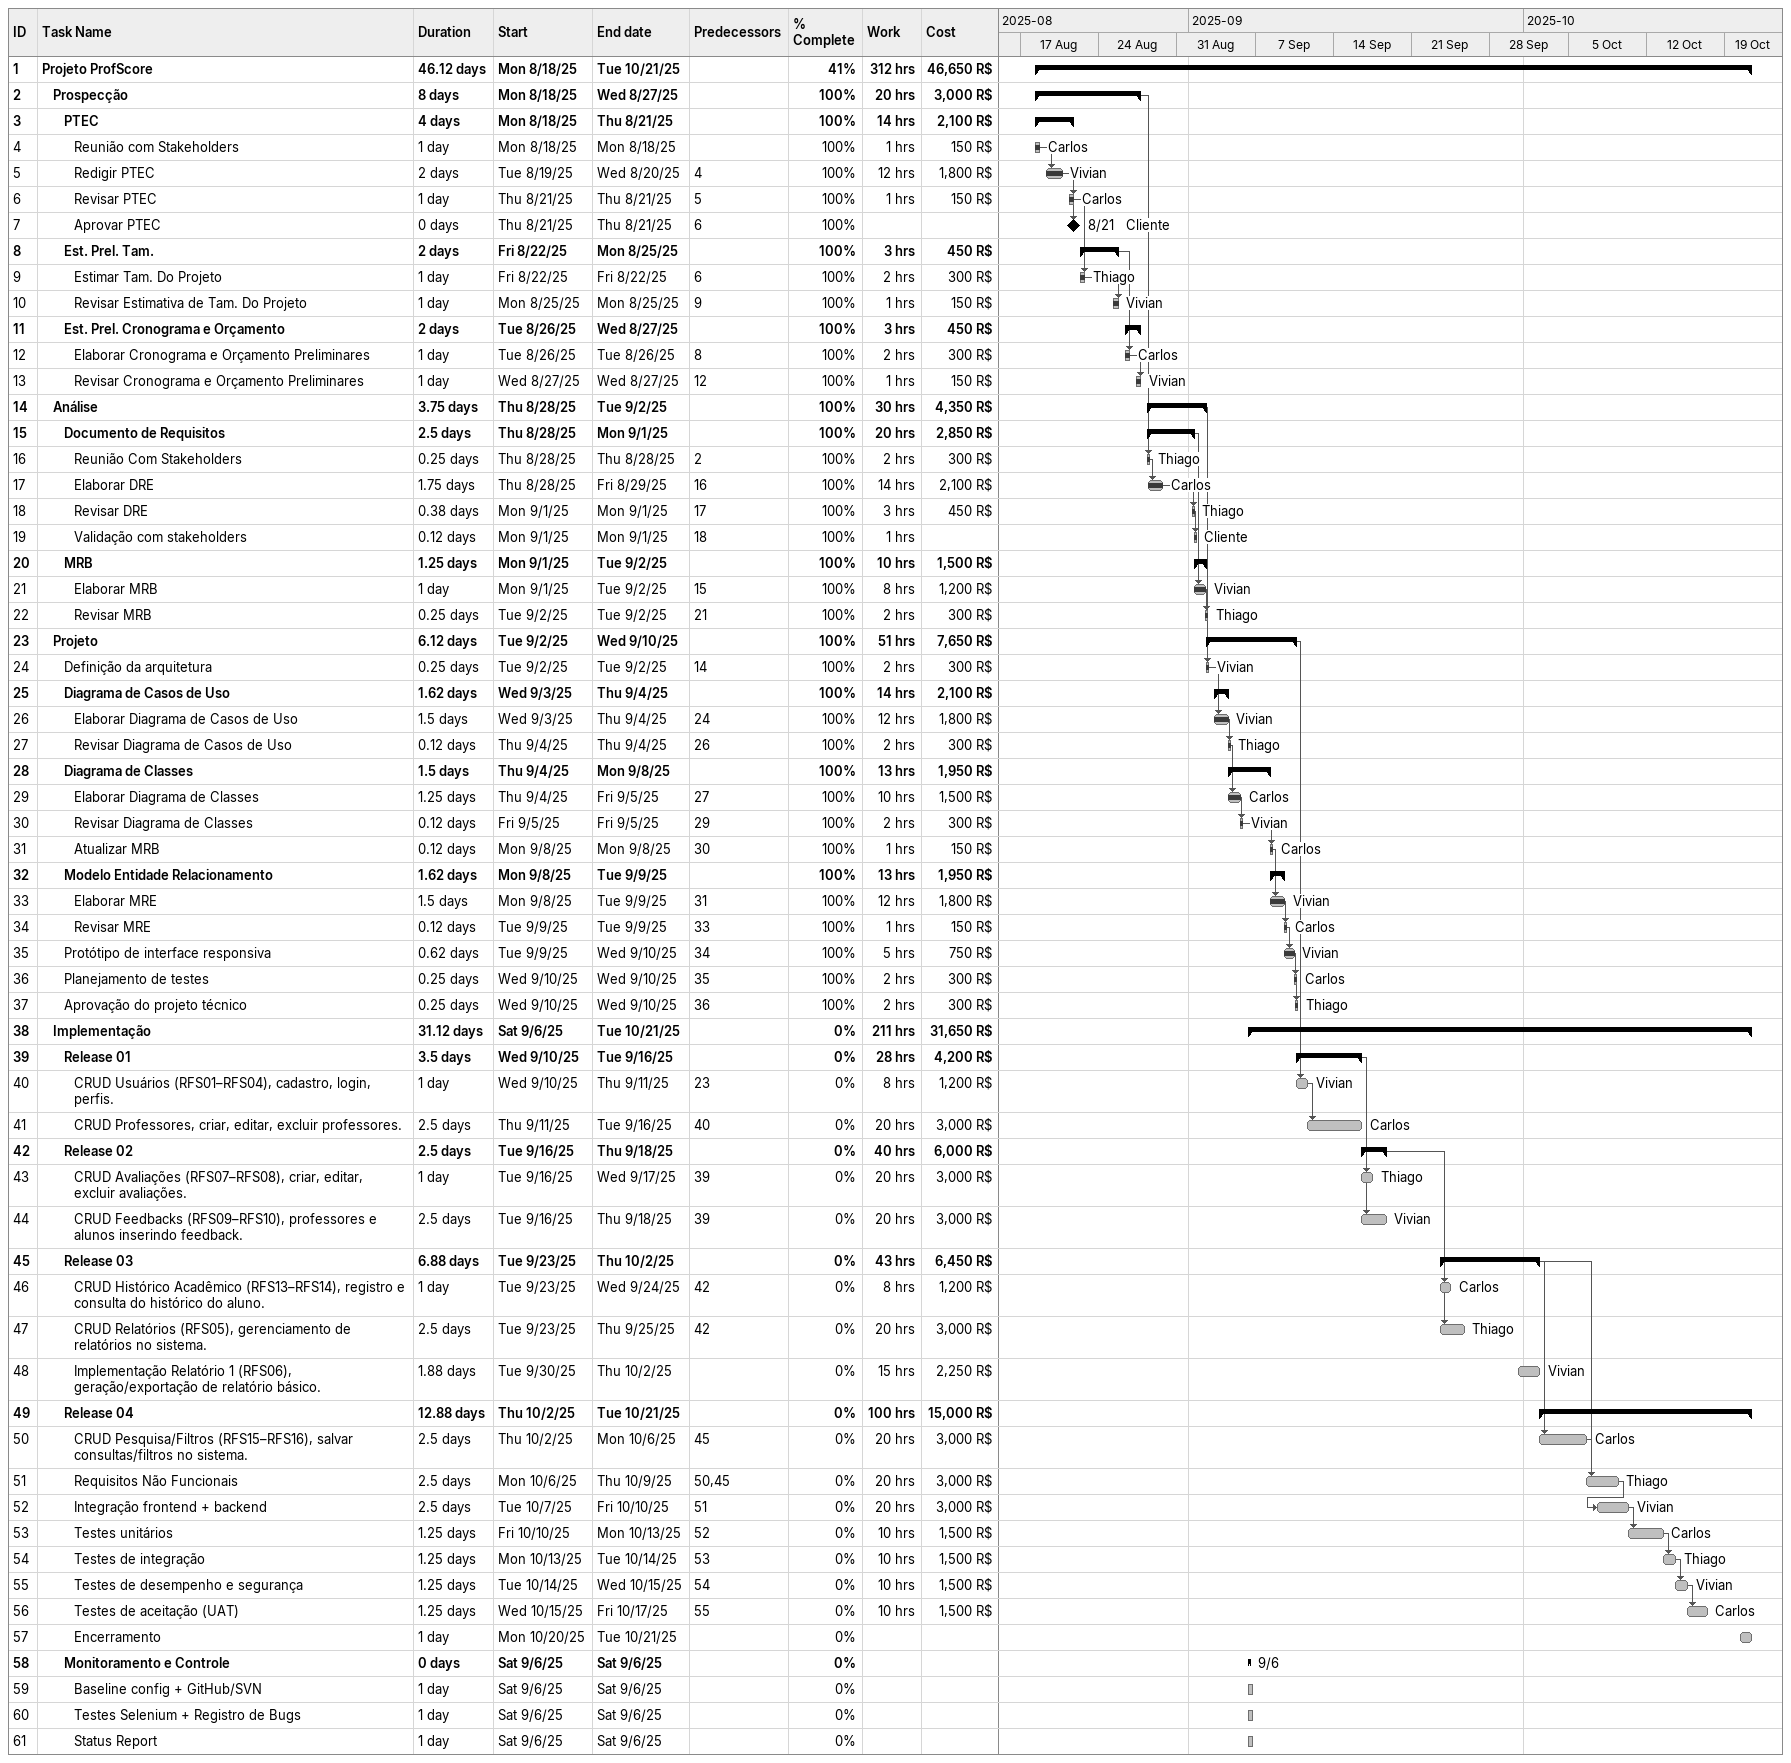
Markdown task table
| ID | Level | Task | Duration | Start | Finish | Predecessors | Resources | % complete | Work (h) | Cost (R$) |
|---|---|---|---|---|---|---|---|---|---|---|
| 1 | 1 | **Projeto ProfScore** | 46.12d | 2025-08-18 | 2025-10-21 |  |  | 41 | 312 | 46650 |
| 2 | 2 | **Prospecção** | 8d | 2025-08-18 | 2025-08-27 |  |  | 100 | 20 | 3000 |
| 3 | 3 | **PTEC** | 4d | 2025-08-18 | 2025-08-21 |  |  | 100 | 14 | 2100 |
| 4 | 4 | Reunião com Stakeholders | 1d | 2025-08-18 | 2025-08-18 |  | Carlos | 100 | 1 | 150 |
| 5 | 4 | Redigir PTEC | 2d | 2025-08-19 | 2025-08-20 | 4 | Vivian | 100 | 12 | 1800 |
| 6 | 4 | Revisar PTEC | 1d | 2025-08-21 | 2025-08-21 | 5 | Carlos | 100 | 1 | 150 |
| 7 | 4 | Aprovar PTEC | 0d | 2025-08-21 | 2025-08-21 | 6 | Cliente | 100 |  |  |
| 8 | 3 | **Est. Prel. Tam.** | 2d | 2025-08-22 | 2025-08-25 |  |  | 100 | 3 | 450 |
| 9 | 4 | Estimar Tam. Do Projeto | 1d | 2025-08-22 | 2025-08-22 | 6 | Thiago | 100 | 2 | 300 |
| 10 | 4 | Revisar Estimativa de Tam. Do Projeto | 1d | 2025-08-25 | 2025-08-25 | 9 | Vivian | 100 | 1 | 150 |
| 11 | 3 | **Est. Prel. Cronograma e Orçamento** | 2d | 2025-08-26 | 2025-08-27 |  |  | 100 | 3 | 450 |
| 12 | 4 | Elaborar Cronograma e Orçamento Preliminares | 1d | 2025-08-26 | 2025-08-26 | 8 | Carlos | 100 | 2 | 300 |
| 13 | 4 | Revisar Cronograma e Orçamento Preliminares | 1d | 2025-08-27 | 2025-08-27 | 12 | Vivian | 100 | 1 | 150 |
| 14 | 2 | **Análise** | 3.75d | 2025-08-28 | 2025-09-02 |  |  | 100 | 30 | 4350 |
| 15 | 3 | **Documento de Requisitos** | 2.5d | 2025-08-28 | 2025-09-01 |  |  | 100 | 20 | 2850 |
| 16 | 4 | Reunião Com Stakeholders | 0.25d | 2025-08-28 | 2025-08-28 | 2 | Thiago | 100 | 2 | 300 |
| 17 | 4 | Elaborar DRE | 1.75d | 2025-08-28 | 2025-08-29 | 16 | Carlos | 100 | 14 | 2100 |
| 18 | 4 | Revisar DRE | 0.38d | 2025-09-01 | 2025-09-01 | 17 | Thiago | 100 | 3 | 450 |
| 19 | 4 | Validação com stakeholders | 0.12d | 2025-09-01 | 2025-09-01 | 18 | Cliente | 100 | 1 |  |
| 20 | 3 | **MRB** | 1.25d | 2025-09-01 | 2025-09-02 |  |  | 100 | 10 | 1500 |
| 21 | 4 | Elaborar MRB | 1d | 2025-09-01 | 2025-09-02 | 15 | Vivian | 100 | 8 | 1200 |
| 22 | 4 | Revisar MRB | 0.25d | 2025-09-02 | 2025-09-02 | 21 | Thiago | 100 | 2 | 300 |
| 23 | 2 | **Projeto** | 6.12d | 2025-09-02 | 2025-09-10 |  |  | 100 | 51 | 7650 |
| 24 | 3 | Definição da arquitetura | 0.25d | 2025-09-02 | 2025-09-02 | 14 | Vivian | 100 | 2 | 300 |
| 25 | 3 | **Diagrama de Casos de Uso** | 1.62d | 2025-09-03 | 2025-09-04 |  |  | 100 | 14 | 2100 |
| 26 | 4 | Elaborar Diagrama de Casos de Uso | 1.5d | 2025-09-03 | 2025-09-04 | 24 | Vivian | 100 | 12 | 1800 |
| 27 | 4 | Revisar Diagrama de Casos de Uso | 0.12d | 2025-09-04 | 2025-09-04 | 26 | Thiago | 100 | 2 | 300 |
| 28 | 3 | **Diagrama de Classes** | 1.5d | 2025-09-04 | 2025-09-08 |  |  | 100 | 13 | 1950 |
| 29 | 4 | Elaborar Diagrama de Classes | 1.25d | 2025-09-04 | 2025-09-05 | 27 | Carlos | 100 | 10 | 1500 |
| 30 | 4 | Revisar Diagrama de Classes | 0.12d | 2025-09-05 | 2025-09-05 | 29 | Vivian | 100 | 2 | 300 |
| 31 | 4 | Atualizar MRB | 0.12d | 2025-09-08 | 2025-09-08 | 30 | Carlos | 100 | 1 | 150 |
| 32 | 3 | **Modelo Entidade Relacionamento** | 1.62d | 2025-09-08 | 2025-09-09 |  |  | 100 | 13 | 1950 |
| 33 | 4 | Elaborar MRE | 1.5d | 2025-09-08 | 2025-09-09 | 31 | Vivian | 100 | 12 | 1800 |
| 34 | 4 | Revisar MRE | 0.12d | 2025-09-09 | 2025-09-09 | 33 | Carlos | 100 | 1 | 150 |
| 35 | 3 | Protótipo de interface responsiva | 0.62d | 2025-09-09 | 2025-09-10 | 34 | Vivian | 100 | 5 | 750 |
| 36 | 3 | Planejamento de testes | 0.25d | 2025-09-10 | 2025-09-10 | 35 | Carlos | 100 | 2 | 300 |
| 37 | 3 | Aprovação do projeto técnico | 0.25d | 2025-09-10 | 2025-09-10 | 36 | Thiago | 100 | 2 | 300 |
| 38 | 2 | **Implementação** | 31.12d | 2025-09-06 | 2025-10-21 |  |  | 0 | 211 | 31650 |
| 39 | 3 | **Release 01** | 3.5d | 2025-09-10 | 2025-09-16 |  |  | 0 | 28 | 4200 |
| 40 | 4 | CRUD Usuários (RFS01–RFS04), cadastro, login, perfis. | 1d | 2025-09-10 | 2025-09-11 | 23 | Vivian | 0 | 8 | 1200 |
| 41 | 4 | CRUD Professores, criar, editar, excluir professores. | 2.5d | 2025-09-11 | 2025-09-16 | 40 | Carlos | 0 | 20 | 3000 |
| 42 | 3 | **Release 02** | 2.5d | 2025-09-16 | 2025-09-18 |  |  | 0 | 40 | 6000 |
| 43 | 4 | CRUD Avaliações (RFS07–RFS08), criar, editar, excluir avaliações. | 1d | 2025-09-16 | 2025-09-17 | 39 | Thiago | 0 | 20 | 3000 |
| 44 | 4 | CRUD Feedbacks (RFS09–RFS10), professores e alunos inserindo feedback. | 2.5d | 2025-09-16 | 2025-09-18 | 39 | Vivian | 0 | 20 | 3000 |
| 45 | 3 | **Release 03** | 6.88d | 2025-09-23 | 2025-10-02 |  |  | 0 | 43 | 6450 |
| 46 | 4 | CRUD Histórico Acadêmico (RFS13–RFS14), registro e consulta do histórico do aluno. | 1d | 2025-09-23 | 2025-09-24 | 42 | Carlos | 0 | 8 | 1200 |
| 47 | 4 | CRUD Relatórios (RFS05), gerenciamento de relatórios no sistema. | 2.5d | 2025-09-23 | 2025-09-25 | 42 | Thiago | 0 | 20 | 3000 |
| 48 | 4 | Implementação Relatório 1 (RFS06), geração/exportação de relatório básico. | 1.88d | 2025-09-30 | 2025-10-02 |  | Vivian | 0 | 15 | 2250 |
| 49 | 3 | **Release 04** | 12.88d | 2025-10-02 | 2025-10-21 |  |  | 0 | 100 | 15000 |
| 50 | 4 | CRUD Pesquisa/Filtros (RFS15–RFS16), salvar consultas/filtros no sistema. | 2.5d | 2025-10-02 | 2025-10-06 | 45 | Carlos | 0 | 20 | 3000 |
| 51 | 4 | Requisitos Não Funcionais | 2.5d | 2025-10-06 | 2025-10-09 | 50, 45 | Thiago | 0 | 20 | 3000 |
| 52 | 4 | Integração frontend + backend | 2.5d | 2025-10-07 | 2025-10-10 | 51 | Vivian | 0 | 20 | 3000 |
| 53 | 4 | Testes unitários | 1.25d | 2025-10-10 | 2025-10-13 | 52 | Carlos | 0 | 10 | 1500 |
| 54 | 4 | Testes de integração | 1.25d | 2025-10-13 | 2025-10-14 | 53 | Thiago | 0 | 10 | 1500 |
| 55 | 4 | Testes de desempenho e segurança | 1.25d | 2025-10-14 | 2025-10-15 | 54 | Vivian | 0 | 10 | 1500 |
| 56 | 4 | Testes de aceitação (UAT) | 1.25d | 2025-10-15 | 2025-10-17 | 55 | Carlos | 0 | 10 | 1500 |
| 57 | 4 | Encerramento | 1d | 2025-10-20 | 2025-10-21 |  |  | 0 |  |  |
| 58 | 3 | **Monitoramento e Controle** | 0d | 2025-09-06 | 2025-09-06 |  |  | 0 |  |  |
| 59 | 4 | Baseline config + GitHub/SVN | 1d | 2025-09-06 | 2025-09-06 |  |  | 0 |  |  |
| 60 | 4 | Testes Selenium + Registro de Bugs | 1d | 2025-09-06 | 2025-09-06 |  |  | 0 |  |  |
| 61 | 4 | Status Report | 1d | 2025-09-06 | 2025-09-06 |  |  | 0 |  |  |
